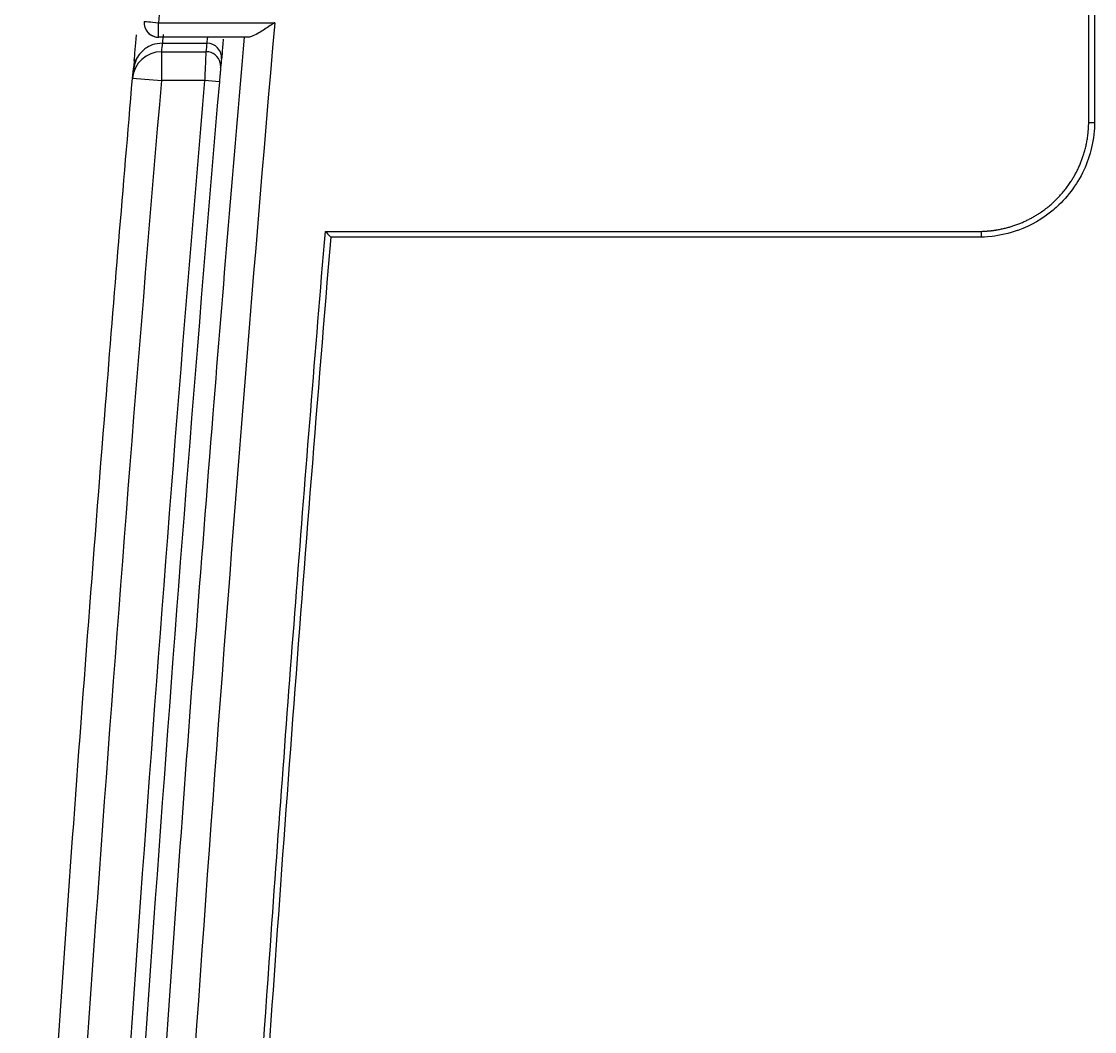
# Model space of a CAD drawing. Header units: millimetres. Extents: x 28 to 3046, y 8 to 3716.
# Drawn here: x 1567.27 to 1604.34, y 1299.03 to 1333.94 of the extents above; entities that cross this region are included whole.
import ezdxf

# ---------------------------------------------------------------- set-up
doc = ezdxf.new("R2010")
doc.units = ezdxf.units.MM
doc.layers.add('1LINE', color=7, linetype='CONTINUOUS')

msp = doc.modelspace()

# ---------------------------------------------------------------- linework, layer by layer
at = {"layer": '1LINE', "linetype": 'Continuous'}
for p, q in [((1604.136, 1330.446), (1604.136, 1347.062)), ((1604.336, 1347.067), (1604.336, 1330.443)), ((1572.002, 1333.898), (1576.017, 1333.898)), ((1572.002, 1333.398), (1572.002, 1333.898)), ((1575.105, 1333.398), (1572.002, 1333.398)), ((1572.101, 1332.895), (1573.649, 1332.895)), ((1572.101, 1332.895), (1572.101, 1331.895)), ((1571.104, 1331.98), (1572.101, 1331.895)), ((1573.606, 1331.895), (1572.101, 1331.895)), ((1574.104, 1331.853), (1573.606, 1331.895)), ((1577.765, 1326.684), (1600.414, 1326.684)), ((1600.419, 1326.484), (1577.95, 1326.484))]:
    msp.add_line(p, q, dxfattribs=at)
for centre, major_axis, ratio, start_param, end_param in [((1572.002, 1333.898), (0, 0.5), 1, 1.484695, 3.14159), ((1572.005, 1333.898), (0, 0.5), 1, 1.484836, 3.098976), ((1572.002, 1333.898), (0.498, -0.043), 0.000006, 3.143064, 4.71236), ((1572.101, 1331.895), (0.994, -0.107), 0.999384, 1.677741, 3.163476), ((1573.649, 1332.395), (0.497, -0.054), 0.999384, 0.331276, 1.678054), ((1573.649, 1332.395), (0.497, -0.054), 0.999384, 0.021887, 0.33128)]:
    msp.add_ellipse(centre, major_axis=major_axis, ratio=ratio, start_param=start_param, end_param=end_param, dxfattribs=at)
for points, degree in [([(1572.577, 1340.436), (1572.382, 1338.257), (1572.19, 1336.077), (1572.002, 1333.898)], 3), ([(1576.017, 1333.898), (1574.42, 1315.426), (1573.075, 1296.936), (1571.985, 1278.427)], 3), ([(1571.164, 1332.591), (1571.181, 1332.795), (1571.207, 1333.096), (1571.239, 1333.477)], 3), ([(1571.984, 1333.398), (1571.985, 1333.398), (1571.988, 1333.398)], 2), ([(1572.164, 1333.494), (1572.144, 1333.296), (1572.133, 1333.19), (1572.133, 1333.192)], 3), ([(1573.681, 1333.192), (1573.681, 1333.191), (1573.689, 1333.27), (1573.703, 1333.422)], 3), ([(1572.133, 1333.192), (1572.122, 1333.093), (1572.111, 1332.994), (1572.101, 1332.895)], 3), ([(1572.133, 1333.192), (1572.649, 1333.192), (1573.165, 1333.192), (1573.681, 1333.192)], 3), ([(1573.649, 1332.895), (1573.66, 1332.994), (1573.67, 1333.093), (1573.681, 1333.192)], 3), ([(1574.179, 1332.65), (1574.203, 1332.925), (1573.957, 1333.192), (1573.681, 1333.192)], 3), ([(1574.238, 1333.324), (1574.201, 1332.89), (1574.18, 1332.65), (1574.179, 1332.65)], 3), ([(1574.179, 1332.65), (1574.169, 1332.551), (1574.158, 1332.452), (1574.147, 1332.352)], 3), ([(1572.101, 1331.895), (1570.59, 1314.189), (1569.311, 1296.466), (1568.265, 1278.727)], 3), ([(1569.767, 1278.727), (1570.814, 1296.467), (1572.094, 1314.189), (1573.606, 1331.895)], 3), ([(1574.104, 1331.853), (1572.592, 1314.152), (1571.313, 1296.432), (1570.267, 1278.697)], 3), ([(1604.136, 1330.446), (1604.241, 1330.445), (1604.336, 1330.444), (1604.336, 1330.443)], 3), ([(1577.95, 1326.484), (1577.025, 1315.387), (1576.197, 1304.282), (1575.46, 1293.171)], 3), ([(1600.414, 1326.684), (1600.417, 1326.59), (1600.421, 1326.485), (1600.419, 1326.484)], 3)]:
    msp.add_open_spline(points, degree=degree, dxfattribs=at)
for points, degree, knots in [([(1576.017, 1333.898), (1576.015, 1333.896), (1576.014, 1333.895), (1575.962, 1333.861), (1575.913, 1333.828), (1575.737, 1333.712), (1575.61, 1333.63), (1575.41, 1333.512), (1575.331, 1333.469), (1575.202, 1333.414), (1575.147, 1333.398), (1575.105, 1333.398)], 3, [0, 0, 0, 0, 0.005255, 0.005255, 0.151549, 0.151549, 0.530916, 0.530916, 0.78805, 0.78805, 1, 1, 1, 1]), ([(1570.987, 1278.486), (1571.026, 1279.151), (1571.066, 1279.817), (1571.265, 1283.144), (1571.43, 1285.806), (1572.279, 1299.112), (1573.043, 1309.752), (1574.237, 1324.724), (1574.596, 1329.061), (1574.97, 1333.398)], 3, [0, 0, 0, 0, 0.036325, 0.036325, 0.181625, 0.181625, 0.762861, 0.762861, 1, 1, 1, 1]), ([(1572.133, 1333.192), (1572.013, 1333.18), (1571.765, 1333.154), (1571.461, 1332.957), (1571.218, 1332.664), (1571.166, 1332.419), (1571.136, 1332.277)], 3, [0, 0, 0, 0, 0.242562, 0.500214, 0.710488, 1, 1, 1, 1]), ([(1571.139, 1332.303), (1571.139, 1332.303), (1571.139, 1332.304), (1571.14, 1332.309), (1571.144, 1332.34), (1571.151, 1332.387), (1571.174, 1332.484), (1571.219, 1332.612), (1571.274, 1332.701), (1571.305, 1332.741)], 3, [0, 0, 0, 0, 0.117714, 0.295108, 0.361638, 0.417881, 0.548052, 0.785363, 1, 1, 1, 1]), ([(1573.606, 1331.895), (1573.609, 1331.959), (1573.611, 1332.022), (1573.619, 1332.194), (1573.623, 1332.302), (1573.632, 1332.495), (1573.635, 1332.583), (1573.642, 1332.728), (1573.644, 1332.787), (1573.648, 1332.868), (1573.649, 1332.891), (1573.649, 1332.895)], 3, [0, 0, 0, 0, 0.122823, 0.122823, 0.342643, 0.342643, 0.561846, 0.561846, 0.780844, 0.780844, 1, 1, 1, 1]), ([(1571.166, 1332.613), (1571.164, 1332.587), (1571.148, 1332.399), (1571.143, 1332.347), (1571.14, 1332.317)], 3, [0, 0, 0, 0, 0.131434, 1, 1, 1, 1]), ([(1574.147, 1332.352), (1574.147, 1332.351), (1574.146, 1332.339), (1574.142, 1332.298), (1574.14, 1332.269), (1574.134, 1332.197), (1574.13, 1332.152), (1574.121, 1332.056), (1574.117, 1332.002), (1574.109, 1331.916), (1574.107, 1331.884), (1574.104, 1331.853)], 3, [0, 0, 0, 0, 0.218905, 0.218905, 0.437774, 0.437774, 0.657019, 0.657019, 0.877032, 0.877032, 1, 1, 1, 1]), ([(1567.267, 1278.786), (1567.306, 1279.451), (1567.346, 1280.117), (1567.545, 1283.444), (1567.71, 1286.106), (1568.56, 1299.412), (1569.324, 1310.052), (1570.472, 1324.451), (1570.783, 1328.216), (1571.104, 1331.98)], 3, [0, 0, 0, 0, 0.037499, 0.037499, 0.187494, 0.187494, 0.787508, 0.787508, 1, 1, 1, 1]), ([(1571.104, 1331.98), (1571.107, 1332.004), (1571.109, 1332.027), (1571.12, 1332.126), (1571.128, 1332.201), (1571.136, 1332.277)], 3, [0, 0, 0, 0, 0.235707, 0.235707, 1, 1, 1, 1]), ([(1600.414, 1326.684), (1600.658, 1326.698), (1600.779, 1326.712), (1600.959, 1326.733), (1601.501, 1326.849), (1602.516, 1327.285), (1603.558, 1328.337), (1603.984, 1329.359), (1604.125, 1330.04), (1604.136, 1330.446)], 2, [0, 0, 0, 0.0625, 0.0625, 0.125, 0.25, 0.5, 0.75, 0.875, 1, 1, 1]), ([(1604.336, 1330.443), (1604.335, 1330.408), (1604.336, 1330.38), (1604.323, 1330.135), (1604.303, 1329.943), (1604.228, 1329.514), (1604.151, 1329.248), (1603.84, 1328.477), (1603.508, 1327.985), (1603.043, 1327.538), (1602.976, 1327.478), (1602.907, 1327.42)], 3, [0, 0, 0, 0, 0.115618, 0.115618, 0.231236, 0.231236, 0.462472, 0.462472, 0.924943, 0.924943, 1, 1, 1, 1]), ([(1602.907, 1327.42), (1602.55, 1327.12), (1602.137, 1326.882), (1601.684, 1326.718), (1601.676, 1326.715), (1601.668, 1326.712)], 3, [0, 0, 0, 0, 0.982378, 0.982378, 1, 1, 1, 1]), ([(1574.451, 1280.376), (1574.452, 1280.407), (1574.454, 1280.438), (1574.52, 1281.514), (1574.583, 1282.558), (1575.024, 1289.736), (1575.431, 1295.867), (1576.154, 1306.082), (1576.456, 1310.167), (1577.089, 1318.397), (1577.42, 1322.541), (1577.765, 1326.684)], 3, [0, 0, 0, 0, 0.001994, 0.001994, 0.069628, 0.069628, 0.466665, 0.466665, 0.731352, 0.731352, 1, 1, 1, 1]), ([(1577.765, 1326.684), (1577.817, 1326.629), (1577.907, 1326.533), (1577.937, 1326.499), (1577.95, 1326.484)], 3, [0, 0, 0, 0, 0.567606, 1, 1, 1, 1]), ([(1601.668, 1326.712), (1601.403, 1326.619), (1601.036, 1326.539), (1600.545, 1326.484), (1600.49, 1326.488), (1600.419, 1326.484)], 3, [0, 0, 0, 0, 0.492372, 0.492372, 1, 1, 1, 1])]:
    msp.add_open_spline(points, degree=degree, knots=knots, dxfattribs=at)

doc.saveas('drawing.dxf')
